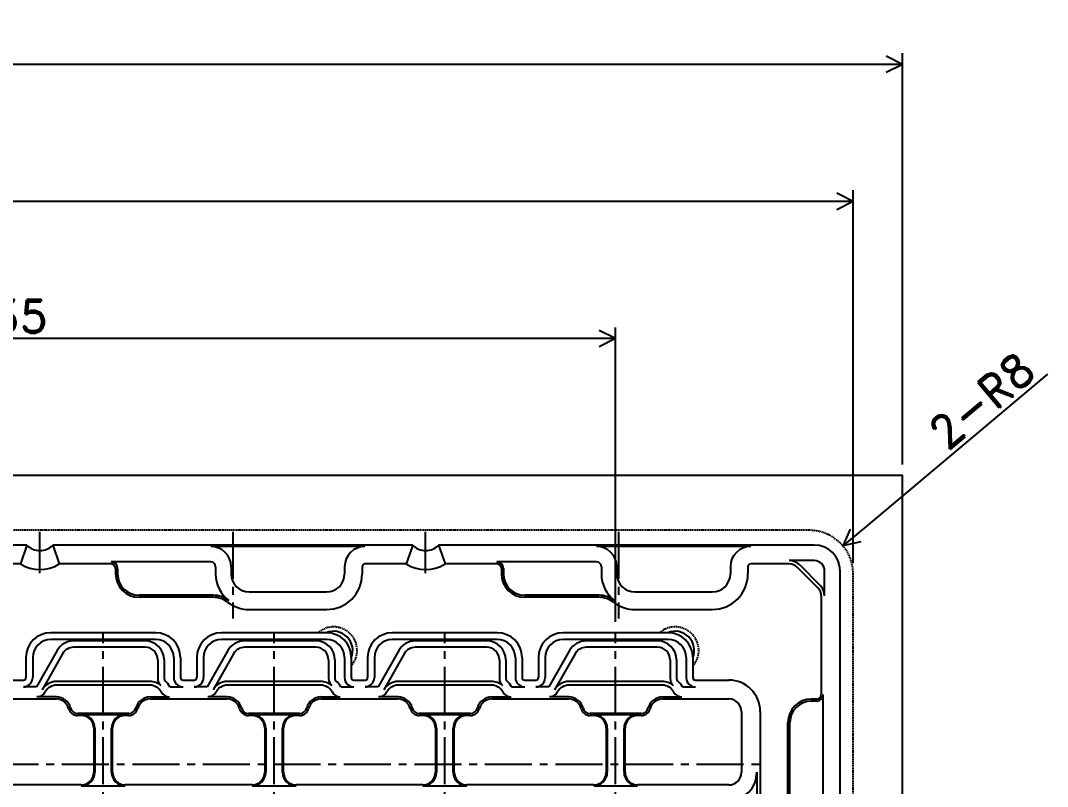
# Model space of a CAD drawing. Extents: x -775 to -24, y -299 to 215.
# Drawn here: x -468.4 to -281.1, y 75.8 to 215.4 of the extents above; entities that cross this region are included whole.
import ezdxf

# ---------------------------------------------------------------- set-up
doc = ezdxf.new("R2010")
doc.units = 0
doc.header["$LTSCALE"] = 0.45
doc.header["$MEASUREMENT"] = 0
doc.linetypes.add('CENTER2', pattern=[28.575, 19.05, -3.175, 3.175, -3.175])
doc.linetypes.add('HIDDENX2', pattern=[0.75, 0.5, -0.25])
doc.layers.get('0').update_dxf_attribs({"linetype": 'CONTINUOUS'})
doc.layers.get('DEFPOINTS').update_dxf_attribs({"linetype": 'CONTINUOUS'})
for name, color, linetype in [('CENTER', 243, 'CENTER2'), ('DETAIL', 6, 'CONTINUOUS'), ('DIMENSION', 3, 'CONTINUOUS'), ('HIDDEN', 5, 'HIDDENX2'), ('LINE', 7, 'CONTINUOUS'), ('LINE1', 30, 'CONTINUOUS'), ('LINE2', 110, 'CONTINUOUS'), ('LINE3', 230, 'CONTINUOUS'), ('LINE6', 60, 'CONTINUOUS'), ('LINE9', 140, 'CONTINUOUS'), ('SECTION', 31, 'CONTINUOUS'), ('TEXT', 4, 'CONTINUOUS')]:
    doc.layers.add(name, color=color, linetype=linetype)
doc.styles.add('ROMAND', font='romand.shx', dxfattribs={"height": 6})
doc.dimstyles.get("Standard").update_dxf_attribs({"dimtxt": 0.18, "dimasz": 0.18, "dimexe": 0.18, "dimexo": 0.0625, "dimgap": 0.09, "dimtad": 0, "dimtih": 1, "dimtoh": 1, "dimdec": 4, "dimzin": 0, "dimdsep": 46, "dimtxsty": 'STANDARD', "dimcen": 0.09, "dimadec": 0, "dimazin": 0, "dimtfac": 1, "dimtdec": 4, "dimtofl": 0, "dimtmove": 0, "dimatfit": 3, "dimfxl": 1, "dimtolj": 1, "dimtzin": 0, "dimarcsym": 0})

# ---------------------------------------------------------------- blocks, each defined once
blk = doc.blocks.new('ARROWHEAD')
for p in [(-1, 0), (-0.5, 0.25), (-0.5, -0.25)]:
    blk.add_line(p, (0, 0))
blk = doc.blocks.new('*D7')
at = {"layer": 'DEFPOINTS', "color": 0, "transparency": 16777216}
for p in [(-307.5, 207.5), (-692.5, 132.5), (-307.5, 132.5)]:
    blk.add_point(p, dxfattribs=at)
at = {"layer": 'DIMENSION', "color": 0, "lineweight": -2, "transparency": 16777216}
for p, q in [((-692.5, 134.5), (-692.5, 209.5)), ((-307.5, 134.5), (-307.5, 209.5)), ((-686.5, 207.5), (-313.5, 207.5))]:
    blk.add_line(p, q, dxfattribs=at)
at = {"layer": 'DIMENSION', "color": 0, "lineweight": -2, "transparency": 16777216, "xscale": 6, "yscale": 6, "zscale": 6, "rotation": 180}
blk.add_blockref('ARROWHEAD', (-692.5, 207.5), dxfattribs=at)
at = {"layer": 'DIMENSION', "color": 0, "lineweight": -2, "transparency": 16777216, "xscale": 6, "yscale": 6, "zscale": 6}
blk.add_blockref('ARROWHEAD', (-307.5, 207.5), dxfattribs=at)
at = {"layer": 'DIMENSION', "color": 0, "transparency": 16777216, "insert": (-500, 211.5), "char_height": 6, "attachment_point": 5, "style": 'ROMAND'}
blk.add_mtext('\\A1;385', dxfattribs=at)
blk = doc.blocks.new('*D8')
at = {"layer": 'DEFPOINTS', "color": 0, "transparency": 16777216}
for p in [(-359.83, 157.5), (-640.17, 103.83), (-359.83, 103.83)]:
    blk.add_point(p, dxfattribs=at)
at = {"layer": 'DIMENSION', "color": 0, "lineweight": -2, "transparency": 16777216}
for p, q in [((-640.17, 105.83), (-640.17, 159.5)), ((-359.83, 105.83), (-359.83, 159.5)), ((-634.17, 157.5), (-365.83, 157.5))]:
    blk.add_line(p, q, dxfattribs=at)
at = {"layer": 'DIMENSION', "color": 0, "lineweight": -2, "transparency": 16777216, "xscale": 6, "yscale": 6, "zscale": 6, "rotation": 180}
blk.add_blockref('ARROWHEAD', (-640.17, 157.5), dxfattribs=at)
at = {"layer": 'DIMENSION', "color": 0, "lineweight": -2, "transparency": 16777216, "xscale": 6, "yscale": 6, "zscale": 6}
blk.add_blockref('ARROWHEAD', (-359.83, 157.5), dxfattribs=at)
at = {"layer": 'DIMENSION', "color": 0, "transparency": 16777216, "insert": (-500, 161.5), "char_height": 6, "attachment_point": 5, "style": 'ROMAND'}
blk.add_mtext('\\A1;P31.15x9=280.35', dxfattribs=at)
blk = doc.blocks.new('*D14')
at = {"layer": 'DEFPOINTS', "color": 0, "transparency": 16777216}
for p in [(-316.5, 182.5), (-316.5, 114.5), (-683.5, 110.5)]:
    blk.add_point(p, dxfattribs=at)
at = {"layer": 'DIMENSION', "color": 0, "lineweight": -2, "transparency": 16777216}
for p, q in [((-683.5, 112.5), (-683.5, 184.5)), ((-316.5, 116.5), (-316.5, 184.5)), ((-677.5, 182.5), (-322.5, 182.5))]:
    blk.add_line(p, q, dxfattribs=at)
at = {"layer": 'DIMENSION', "color": 0, "lineweight": -2, "transparency": 16777216, "xscale": 6, "yscale": 6, "zscale": 6, "rotation": 180}
blk.add_blockref('ARROWHEAD', (-683.5, 182.5), dxfattribs=at)
at = {"layer": 'DIMENSION', "color": 0, "lineweight": -2, "transparency": 16777216, "xscale": 6, "yscale": 6, "zscale": 6}
blk.add_blockref('ARROWHEAD', (-316.5, 182.5), dxfattribs=at)
at = {"layer": 'DIMENSION', "color": 0, "transparency": 16777216, "insert": (-500, 186.5), "char_height": 6, "attachment_point": 5, "style": 'ROMAND'}
blk.add_mtext('\\A1;CUTLINE 367', dxfattribs=at)
blk = doc.blocks.new('*D15')
at = {"layer": 'DEFPOINTS', "color": 0, "transparency": 16777216}
for p in [(-318.37, 119.64), (-324.5, 114.5)]:
    blk.add_point(p, dxfattribs=at)
at = {"layer": 'DIMENSION', "color": 0, "lineweight": -2, "transparency": 16777216}
blk.add_line((-281.08, 150.95), (-313.78, 123.5), dxfattribs=at)
at = {"layer": 'DIMENSION', "color": 0, "lineweight": -2, "transparency": 16777216, "xscale": 6, "yscale": 6, "zscale": 6, "rotation": 220.0111931910654}
blk.add_blockref('ARROWHEAD', (-318.37, 119.64), dxfattribs=at)
at = {"layer": 'DIMENSION', "color": 0, "transparency": 16777216, "insert": (-293.06, 146.12), "char_height": 6, "attachment_point": 5, "rotation": 40.0112, "style": 'ROMAND'}
blk.add_mtext('\\A1;2-R8', dxfattribs=at)

msp = doc.modelspace()

# ---------------------------------------------------------------- linework, layer by layer
at = {"layer": 'CENTER'}
for p, q in [((-464.825, 114.65638), (-464.825, 122.195)), ((-429.65, 122.195), (-429.65, 106.44006)), ((-394.475, 114.65638), (-394.475, 122.195)), ((-359.3, 122.195), (-359.3, 106.44006)), ((-453.275, -103.82785), (-453.275, 103.82785)), ((-422.125, -103.82785), (-422.125, 103.82785)), ((-390.975, -103.82785), (-390.975, 103.82785)), ((-359.825, -103.82785), (-359.825, 103.82785)), ((-666.54797, 79.89), (-333.45203, 79.89))]:
    msp.add_line(p, q, dxfattribs=at)
at = {"layer": 'DETAIL'}
for p, q in [((-405.55, 119.55443), (-433.65, 119.55443)), ((-335.2, 119.55443), (-363.3, 119.55443)), ((-429.95, 115.85443), (-429.95, 114.555)), ((-409.25, 115.85443), (-409.25, 114.555)), ((-359.6, 115.85443), (-359.6, 114.555)), ((-338.9, 115.85443), (-338.9, 114.555)), ((-426.65, 111.255), (-412.55, 111.255)), ((-356.3, 111.255), (-342.2, 111.255))]:
    msp.add_line(p, q, dxfattribs=at)
for centre, radius, start, end in [((-433.65, 115.85443), 3.7, 0, 90), ((-405.55, 115.85443), 3.7, 90, 180), ((-363.3, 115.85443), 3.7, 0, 90), ((-335.2, 115.85443), 3.7, 90, 180), ((-426.65, 114.555), 3.3, 180, 270), ((-412.55, 114.555), 3.3, 270, 0), ((-356.3, 114.555), 3.3, 180, 270), ((-342.2, 114.555), 3.3, 270, 0), ((-411.27252, 100.59248), 3.5, 337.5764905, 112.4235095), ((-348.97252, 100.59248), 3.5, 337.5764905, 112.4235095)]:
    msp.add_arc(centre, radius, start, end, dxfattribs=at)
at = {"layer": 'HIDDEN'}
msp.add_lwpolyline([(-671.5, -122.5), (-324.5, -122.5, 0.414213562), (-316.5, -114.5), (-316.5, 114.5, 0.414213562), (-324.5, 122.5), (-671.5, 122.5), (-683.5, 110.5), (-683.5, -110.5)], format="xyb", close=True, dxfattribs=at)
for centre in [(-411.27252, 100.59248), (-348.97252, 100.59248)]:
    msp.add_arc(centre, 4.3, 318.7995848, 131.2004152, dxfattribs=at)
at = {"layer": 'LINE'}
for p, q in [((-467.19143, 119.8), (-468.35713, 116.36203)), ((-462.45857, 119.8), (-461.29287, 116.36203)), ((-396.84143, 119.8), (-398.00713, 116.36203)), ((-392.10857, 119.8), (-390.94287, 116.36203)), ((-475.885, 91.745), (-461.815, 91.745)), ((-444.735, 91.745), (-430.665, 91.745)), ((-413.585, 91.745), (-399.515, 91.745)), ((-382.435, 91.745), (-368.365, 91.745)), ((-351.285, 91.745), (-339.19, 91.745)), ((-457.285, 88.735), (-457.93945, 88.735)), ((-448.61055, 88.735), (-449.265, 88.735)), ((-426.135, 88.735), (-426.78945, 88.735)), ((-417.46055, 88.735), (-418.115, 88.735)), ((-394.985, 88.735), (-395.63945, 88.735)), ((-386.31055, 88.735), (-386.965, 88.735)), ((-363.835, 88.735), (-364.48945, 88.735)), ((-355.16055, 88.735), (-355.815, 88.735)), ((-336.89, 89.445), (-336.89, 78.375)), ((-454.985, 86.435), (-454.985, 78.375)), ((-451.565, 78.375), (-451.565, 86.435)), ((-423.835, 86.435), (-423.835, 78.375)), ((-420.415, 78.375), (-420.415, 86.435)), ((-392.685, 86.435), (-392.685, 78.375)), ((-389.265, 78.375), (-389.265, 86.435)), ((-361.535, 86.435), (-361.535, 78.375)), ((-358.115, 78.375), (-358.115, 86.435)), ((-457.285, 76.075), (-480.415, 76.075)), ((-426.135, 76.075), (-449.265, 76.075)), ((-394.985, 76.075), (-418.115, 76.075)), ((-363.835, 76.075), (-386.965, 76.075)), ((-339.19, 76.075), (-355.815, 76.075))]:
    msp.add_line(p, q, dxfattribs=at)
msp.add_lwpolyline([(-692.5, -132.5), (-307.5, -132.5), (-307.5, 132.5), (-692.5, 132.5)], close=True, dxfattribs=at)
for points in [[(-467.19143, 119.8), (-532.80857, 119.8)], [(-396.84143, 119.8), (-462.45857, 119.8)], [(-323.595, 119.8), (-392.10857, 119.8)]]:
    msp.add_lwpolyline(points, dxfattribs=at)
msp.add_lwpolyline([(-318.895, 37.54143), (-318.895, 115.1, 0.414213562), (-323.595, 119.8)], format="xyb", dxfattribs=at)
for centre, radius, start, end in [((-464.825, 122.1), 3.3, 224.1843852, 315.8156148), ((-394.475, 122.1), 3.3, 224.1843852, 315.8156148), ((-461.815, 89.445), 2.3, 14.3296242, 90), ((-457.93945, 90.435), 1.7, 194.3296242, 270), ((-448.61055, 90.435), 1.7, 270, 345.6703758), ((-444.735, 89.445), 2.3, 90, 165.6703758), ((-430.665, 89.445), 2.3, 14.3296242, 90), ((-426.78945, 90.435), 1.7, 194.3296242, 270), ((-417.46055, 90.435), 1.7, 270, 345.6703758), ((-413.585, 89.445), 2.3, 90, 165.6703758), ((-399.515, 89.445), 2.3, 14.3296242, 90), ((-395.63945, 90.435), 1.7, 194.3296242, 270), ((-386.31055, 90.435), 1.7, 270, 345.6703758), ((-382.435, 89.445), 2.3, 90, 165.6703758), ((-368.365, 89.445), 2.3, 14.3296242, 90), ((-364.48945, 90.435), 1.7, 194.3296242, 270), ((-355.16055, 90.435), 1.7, 270, 345.6703758), ((-351.285, 89.445), 2.3, 90, 165.6703758), ((-339.19, 89.445), 2.3, 0, 90), ((-457.285, 86.435), 2.3, 0, 90), ((-449.265, 86.435), 2.3, 90, 180), ((-426.135, 86.435), 2.3, 0, 90), ((-418.115, 86.435), 2.3, 90, 180), ((-394.985, 86.435), 2.3, 0, 90), ((-386.965, 86.435), 2.3, 90, 180), ((-363.835, 86.435), 2.3, 0, 90), ((-355.815, 86.435), 2.3, 90, 180), ((-457.285, 78.375), 2.3, 270, 0), ((-449.265, 78.375), 2.3, 180, 270), ((-426.135, 78.375), 2.3, 270, 0), ((-418.115, 78.375), 2.3, 180, 270), ((-394.985, 78.375), 2.3, 270, 0), ((-386.965, 78.375), 2.3, 180, 270), ((-363.835, 78.375), 2.3, 270, 0), ((-355.815, 78.375), 2.3, 180, 270), ((-339.19, 78.375), 2.3, 270, 0)]:
    msp.add_arc(centre, radius, start, end, dxfattribs=at)
at = {"layer": 'LINE1'}
for p, q in [((-445.635, 101.17), (-458.67967, 101.17)), ((-414.485, 101.17), (-427.52967, 101.17)), ((-383.335, 101.17), (-396.37967, 101.17)), ((-352.185, 101.17), (-365.22967, 101.17)), ((-460.68127, 100.00298), (-464.40429, 93.42563)), ((-429.53127, 100.00298), (-433.25429, 93.42563)), ((-398.38127, 100.00298), (-402.10429, 93.42563)), ((-367.23127, 100.00298), (-370.95429, 93.42563)), ((-443.335, 98.87), (-443.335, 95.4598)), ((-412.185, 98.87), (-412.185, 95.4598)), ((-381.035, 98.87), (-381.035, 95.4598)), ((-349.885, 98.87), (-349.885, 95.4598)), ((-444.735, 94.93532), (-461.815, 94.93532)), ((-413.585, 94.93532), (-430.665, 94.93532)), ((-382.435, 94.93532), (-399.515, 94.93532)), ((-351.285, 94.93532), (-368.365, 94.93532))]:
    msp.add_line(p, q, dxfattribs=at)
for centre, radius, start, end in [((-458.67967, 98.87), 2.3, 90, 150.4885014), ((-445.635, 98.87), 2.3, 0, 90), ((-427.52967, 98.87), 2.3, 90, 150.4885014), ((-414.485, 98.87), 2.3, 0, 90), ((-396.37967, 98.87), 2.3, 90, 150.4885014), ((-383.335, 98.87), 2.3, 0, 90), ((-365.22967, 98.87), 2.3, 90, 150.4885014), ((-352.185, 98.87), 2.3, 0, 90), ((-461.815, 91.96), 2.97532, 90, 150.4885014), ((-444.735, 91.96), 2.97532, 48.4665706, 90), ((-441.635, 95.4598), 1.7, 180, 228.4665706), ((-430.665, 91.96), 2.97532, 90, 150.4885014), ((-413.585, 91.96), 2.97532, 48.4665706, 90), ((-410.485, 95.4598), 1.7, 180, 228.4665706), ((-399.515, 91.96), 2.97532, 90, 150.4885014), ((-382.435, 91.96), 2.97532, 48.4665706, 90), ((-379.335, 95.4598), 1.7, 180, 228.4665706), ((-368.365, 91.96), 2.97532, 90, 150.4885014), ((-351.285, 91.96), 2.97532, 48.4665706, 90), ((-348.185, 95.4598), 1.7, 180, 228.4665706)]:
    msp.add_arc(centre, radius, start, end, dxfattribs=at)
at = {"layer": 'LINE2'}
for p, q in [((-443.715, 102.6), (-462.835, 102.6)), ((-445.635, 102.33645), (-458.67967, 102.33645)), ((-412.565, 102.6), (-431.685, 102.6)), ((-414.485, 102.33645), (-427.52967, 102.33645)), ((-381.415, 102.6), (-400.535, 102.6)), ((-383.335, 102.33645), (-396.37967, 102.33645)), ((-350.265, 102.6), (-369.385, 102.6)), ((-352.185, 102.33645), (-365.22967, 102.33645)), ((-466.135, 99.3), (-466.135, 95.65512)), ((-461.69638, 100.57757), (-465.44493, 93.95512)), ((-440.415, 99.3), (-440.415, 95.65512)), ((-434.985, 99.3), (-434.985, 95.65512)), ((-430.54638, 100.57757), (-434.29493, 93.95512)), ((-409.265, 99.3), (-409.265, 95.65512)), ((-403.835, 99.3), (-403.835, 95.65512)), ((-399.39638, 100.57757), (-403.14493, 93.95512)), ((-378.115, 99.3), (-378.115, 95.65512)), ((-372.685, 99.3), (-372.685, 95.65512)), ((-368.24638, 100.57757), (-371.99493, 93.95512)), ((-346.965, 99.3), (-346.965, 95.65512)), ((-442.16855, 98.87), (-442.16855, 95.4598)), ((-411.01855, 98.87), (-411.01855, 95.4598)), ((-379.86855, 98.87), (-379.86855, 95.4598)), ((-348.71855, 98.87), (-348.71855, 95.4598)), ((-465.44493, 93.95512), (-467.835, 93.95512)), ((-441.10544, 93.95512), (-438.715, 93.95512)), ((-434.29493, 93.95512), (-436.685, 93.95512)), ((-409.95544, 93.95512), (-407.565, 93.95512)), ((-403.14493, 93.95512), (-405.535, 93.95512)), ((-378.80544, 93.95512), (-376.415, 93.95512)), ((-371.99493, 93.95512), (-374.385, 93.95512)), ((-347.65544, 93.95512), (-345.265, 93.95512))]:
    msp.add_line(p, q, dxfattribs=at)
for centre, radius, start, end in [((-462.835, 99.3), 3.3, 90, 180), ((-458.67967, 98.87), 3.46645, 90, 150.4885014), ((-445.635, 98.87), 3.46645, 0, 90), ((-443.715, 99.3), 3.3, 0, 90), ((-431.685, 99.3), 3.3, 90, 180), ((-427.52967, 98.87), 3.46645, 90, 150.4885014), ((-414.485, 98.87), 3.46645, 0, 90), ((-412.565, 99.3), 3.3, 0, 90), ((-400.535, 99.3), 3.3, 90, 180), ((-396.37967, 98.87), 3.46645, 90, 150.4885014), ((-383.335, 98.87), 3.46645, 0, 90), ((-381.415, 99.3), 3.3, 0, 90), ((-369.385, 99.3), 3.3, 90, 180), ((-365.22967, 98.87), 3.46645, 90, 150.4885014), ((-352.185, 98.87), 3.46645, 0, 90), ((-350.265, 99.3), 3.3, 0, 90), ((-467.835, 95.65512), 1.7, 270, 0), ((-438.715, 95.65512), 1.7, 180, 270), ((-436.685, 95.65512), 1.7, 270, 0), ((-407.565, 95.65512), 1.7, 180, 270), ((-405.535, 95.65512), 1.7, 270, 0), ((-376.415, 95.65512), 1.7, 180, 270), ((-374.385, 95.65512), 1.7, 270, 0), ((-345.265, 95.65512), 1.7, 180, 270), ((-441.635, 95.4598), 0.53355, 180, 228.4665706), ((-444.735, 91.96), 4.14177, 28.7969998, 48.4665706), ((-410.485, 95.4598), 0.53355, 180, 228.4665706), ((-413.585, 91.96), 4.14177, 28.7969998, 48.4665706), ((-379.335, 95.4598), 0.53355, 180, 228.4665706), ((-382.435, 91.96), 4.14177, 28.7969998, 48.4665706), ((-348.185, 95.4598), 0.53355, 180, 228.4665706), ((-351.285, 91.96), 4.14177, 28.7969998, 48.4665706)]:
    msp.add_arc(centre, radius, start, end, dxfattribs=at)
at = {"layer": 'LINE3'}
for p, q in [((-444.735, 94.26), (-461.815, 94.26)), ((-413.585, 94.26), (-430.665, 94.26)), ((-382.435, 94.26), (-399.515, 94.26)), ((-351.285, 94.26), (-368.365, 94.26)), ((-461.815, 92.11335), (-465.35973, 92.11335)), ((-444.735, 92.11335), (-441.19027, 92.11335)), ((-430.665, 92.11335), (-434.20973, 92.11335)), ((-413.585, 92.11335), (-410.04027, 92.11335)), ((-399.515, 92.11335), (-403.05973, 92.11335)), ((-382.435, 92.11335), (-378.89027, 92.11335)), ((-368.365, 92.11335), (-371.90973, 92.11335)), ((-351.285, 92.11335), (-347.74027, 92.11335)), ((-448.61055, 89.10335), (-457.93945, 89.10335)), ((-417.46055, 89.10335), (-426.78945, 89.10335)), ((-386.31055, 89.10335), (-395.63945, 89.10335)), ((-355.16055, 89.10335), (-364.48945, 89.10335))]:
    msp.add_line(p, q, dxfattribs=at)
for centre, radius, start, end in [((-461.815, 91.96), 2.3, 90, 152.3972596), ((-444.735, 91.96), 2.3, 27.6027404, 90), ((-430.665, 91.96), 2.3, 90, 152.3972596), ((-413.585, 91.96), 2.3, 27.6027404, 90), ((-399.515, 91.96), 2.3, 90, 152.3972596), ((-382.435, 91.96), 2.3, 27.6027404, 90), ((-368.365, 91.96), 2.3, 90, 152.3972596), ((-351.285, 91.96), 2.3, 27.6027404, 90), ((-465.35973, 93.81335), 1.7, 270, 332.3972596), ((-461.815, 89.445), 2.66835, 14.3296242, 90), ((-444.735, 89.445), 2.66835, 90, 165.6703758), ((-441.19027, 93.81335), 1.7, 207.6027404, 270), ((-434.20973, 93.81335), 1.7, 270, 332.3972596), ((-430.665, 89.445), 2.66835, 14.3296242, 90), ((-413.585, 89.445), 2.66835, 90, 165.6703758), ((-410.04027, 93.81335), 1.7, 207.6027404, 270), ((-403.05973, 93.81335), 1.7, 270, 332.3972596), ((-399.515, 89.445), 2.66835, 14.3296242, 90), ((-382.435, 89.445), 2.66835, 90, 165.6703758), ((-378.89027, 93.81335), 1.7, 207.6027404, 270), ((-371.90973, 93.81335), 1.7, 270, 332.3972596), ((-368.365, 89.445), 2.66835, 14.3296242, 90), ((-351.285, 89.445), 2.66835, 90, 165.6703758), ((-347.74027, 93.81335), 1.7, 207.6027404, 270), ((-457.93945, 90.435), 1.33165, 194.3296242, 270), ((-448.61055, 90.435), 1.33165, 270, 345.6703758), ((-426.78945, 90.435), 1.33165, 194.3296242, 270), ((-417.46055, 90.435), 1.33165, 270, 345.6703758), ((-395.63945, 90.435), 1.33165, 194.3296242, 270), ((-386.31055, 90.435), 1.33165, 270, 345.6703758), ((-364.48945, 90.435), 1.33165, 194.3296242, 270), ((-355.16055, 90.435), 1.33165, 270, 345.6703758)]:
    msp.add_arc(centre, radius, start, end, dxfattribs=at)
at = {"layer": 'LINE6'}
for p, q in [((-457.285, 88.91918), (-449.265, 88.91918)), ((-426.135, 88.91918), (-418.115, 88.91918)), ((-394.985, 88.91918), (-386.965, 88.91918)), ((-363.835, 88.91918), (-355.815, 88.91918)), ((-454.80082, 86.435), (-454.80082, 78.375)), ((-451.74918, 78.375), (-451.74918, 86.435)), ((-423.65082, 86.435), (-423.65082, 78.375)), ((-420.59918, 78.375), (-420.59918, 86.435)), ((-392.50082, 86.435), (-392.50082, 78.375)), ((-389.44918, 78.375), (-389.44918, 86.435)), ((-361.35082, 86.435), (-361.35082, 78.375)), ((-358.29918, 78.375), (-358.29918, 86.435)), ((-457.285, 75.89082), (-449.265, 75.89082)), ((-426.135, 75.89082), (-418.115, 75.89082)), ((-394.985, 75.89082), (-386.965, 75.89082)), ((-363.835, 75.89082), (-355.815, 75.89082))]:
    msp.add_line(p, q, dxfattribs=at)
for centre, start, end in [((-457.285, 86.435), 0, 90), ((-449.265, 86.435), 90, 180), ((-426.135, 86.435), 0, 90), ((-418.115, 86.435), 90, 180), ((-394.985, 86.435), 0, 90), ((-386.965, 86.435), 90, 180), ((-363.835, 86.435), 0, 90), ((-355.815, 86.435), 90, 180), ((-457.285, 78.375), 270, 0), ((-449.265, 78.375), 180, 270), ((-426.135, 78.375), 270, 0), ((-418.115, 78.375), 180, 270), ((-394.985, 78.375), 270, 0), ((-386.965, 78.375), 180, 270), ((-363.835, 78.375), 270, 0), ((-355.815, 78.375), 180, 270)]:
    msp.add_arc(centre, 2.48418, start, end, dxfattribs=at)
at = {"layer": 'LINE9'}
for p, q in [((-433.65, 116.73039), (-451.85, 116.73039)), ((-363.3, 116.73039), (-381.5, 116.73039)), ((-450.65, 115.53039), (-450.65, 114.555)), ((-432.77404, 115.85443), (-432.77404, 114.555)), ((-380.3, 115.53039), (-380.3, 114.555)), ((-362.42404, 115.85443), (-362.42404, 114.555)), ((-433.22267, 110.655), (-446.75, 110.655)), ((-362.87267, 110.655), (-376.4, 110.655)), ((-321.96461, 74.35), (-321.96461, 92.55)), ((-323.16461, 91.35), (-324.14, 91.35)), ((-328.04, 73.92267), (-328.04, 87.45))]:
    msp.add_line(p, q, dxfattribs=at)
for centre, radius, start, end in [((-451.85, 115.53039), 1.2, 0, 90), ((-433.65, 115.85443), 0.87596, 0, 90), ((-381.5, 115.53039), 1.2, 0, 90), ((-363.3, 115.85443), 0.87596, 0, 90), ((-446.75, 114.555), 3.9, 180, 270), ((-426.65, 114.555), 6.12404, 180, 232.610638), ((-376.4, 114.555), 3.9, 180, 270), ((-356.3, 114.555), 6.12404, 180, 232.610638), ((-433.22267, 105.955), 4.7, 52.610638, 90), ((-362.87267, 105.955), 4.7, 52.610638, 90), ((-323.16461, 92.55), 1.2, 270, 0), ((-324.14, 87.45), 3.9, 90, 180)]:
    msp.add_arc(centre, radius, start, end, dxfattribs=at)
at = {"layer": 'SECTION'}
for p, q in [((-451.01835, 115.53039), (-451.01835, 114.555)), ((-406.0576, 115.85443), (-406.0576, 114.555)), ((-380.66835, 115.53039), (-380.66835, 114.555)), ((-335.7076, 115.85443), (-335.7076, 114.555)), ((-326.69676, 115.75103), (-322.94397, 111.99824)), ((-322.33297, 110.52316), (-322.33297, 92.55)), ((-433.22267, 110.28665), (-446.75, 110.28665)), ((-362.87267, 110.28665), (-376.4, 110.28665)), ((-426.65, 108.0626), (-412.55, 108.0626)), ((-356.3, 108.0626), (-342.2, 108.0626)), ((-443.715, 103.82785), (-462.835, 103.82785)), ((-412.565, 103.82785), (-431.685, 103.82785)), ((-381.415, 103.82785), (-400.535, 103.82785)), ((-350.265, 103.82785), (-369.385, 103.82785)), ((-467.36285, 99.3), (-467.36285, 95.65512)), ((-439.18715, 99.3), (-439.18715, 95.65512)), ((-436.21285, 99.3), (-436.21285, 95.65512)), ((-408.03715, 99.3), (-408.03715, 95.65512)), ((-405.06285, 99.3), (-405.06285, 95.65512)), ((-376.88715, 99.3), (-376.88715, 95.65512)), ((-373.91285, 99.3), (-373.91285, 95.65512)), ((-345.73715, 99.3), (-345.73715, 95.65512)), ((-469.865, 95.18297), (-467.835, 95.18297)), ((-438.715, 95.18297), (-436.685, 95.18297)), ((-407.565, 95.18297), (-405.535, 95.18297)), ((-376.415, 95.18297), (-374.385, 95.18297)), ((-345.265, 95.18297), (-339.19, 95.18297)), ((-323.16461, 91.71835), (-324.14, 91.71835)), ((-333.45203, 89.445), (-333.45203, 72.63)), ((-328.40835, 73.92267), (-328.40835, 87.45))]:
    msp.add_line(p, q, dxfattribs=at)
for points in [[(-468.35713, 116.36203), (-477.8, 116.36203)], [(-451.85, 116.36203), (-461.29287, 116.36203)], [(-398.00713, 116.36203), (-405.55, 116.36203)], [(-381.5, 116.36203), (-390.94287, 116.36203)], [(-328.17184, 116.36203), (-335.2, 116.36203)]]:
    msp.add_lwpolyline(points, dxfattribs=at)
for centre, radius, start, end in [((-464.825, 122.1), 6.73797, 238.3847345, 301.6152655), ((-451.85, 115.53039), 0.83165, 0, 90), ((-405.55, 115.85443), 0.5076, 90, 180), ((-394.475, 122.1), 6.73797, 238.3847345, 301.6152655), ((-381.5, 115.53039), 0.83165, 0, 90), ((-335.2, 115.85443), 0.5076, 90, 180), ((-328.17184, 114.27596), 2.08608, 45, 90), ((-446.75, 114.555), 4.26835, 180, 270), ((-412.55, 114.555), 6.4924, 270, 0), ((-376.4, 114.555), 4.26835, 180, 270), ((-342.2, 114.555), 6.4924, 270, 0), ((-324.41904, 110.52316), 2.08608, 360, 45), ((-433.22267, 105.955), 4.33165, 52.610638, 90), ((-426.65, 114.555), 6.4924, 232.610638, 270), ((-362.87267, 105.955), 4.33165, 52.610638, 90), ((-356.3, 114.555), 6.4924, 232.610638, 270), ((-462.835, 99.3), 4.52785, 90, 180), ((-443.715, 99.3), 4.52785, 0, 90), ((-431.685, 99.3), 4.52785, 90, 180), ((-412.565, 99.3), 4.52785, 0, 90), ((-400.535, 99.3), 4.52785, 90, 180), ((-381.415, 99.3), 4.52785, 0, 90), ((-369.385, 99.3), 4.52785, 90, 180), ((-350.265, 99.3), 4.52785, 0, 90), ((-467.835, 95.65512), 0.47215, 270, 0), ((-438.715, 95.65512), 0.47215, 180, 270), ((-436.685, 95.65512), 0.47215, 270, 0), ((-407.565, 95.65512), 0.47215, 180, 270), ((-405.535, 95.65512), 0.47215, 270, 0), ((-376.415, 95.65512), 0.47215, 180, 270), ((-374.385, 95.65512), 0.47215, 270, 0), ((-345.265, 95.65512), 0.47215, 180, 270), ((-339.19, 89.445), 5.73797, 0, 90), ((-323.16461, 92.55), 0.83165, 270, 0), ((-324.14, 87.45), 4.26835, 90, 180)]:
    msp.add_arc(centre, radius, start, end, dxfattribs=at)
at = {"layer": 'TEXT'}
for p, q in [((-323.595, 116.97596), (-328.17184, 116.97596)), ((-326.26265, 116.18514), (-322.50986, 112.43235)), ((-321.71904, 110.52316), (-321.71904, 115.1)), ((-334.06596, 78.375), (-334.06596, 72.63))]:
    msp.add_line(p, q, dxfattribs=at)
for centre, radius, start, end in [((-328.17184, 114.27596), 2.7, 45, 90), ((-323.595, 115.1), 1.87596, 0, 90), ((-324.41904, 110.52316), 2.7, 360, 45), ((-339.19, 78.375), 5.12404, 270, 0)]:
    msp.add_arc(centre, radius, start, end, dxfattribs=at)

# ---------------------------------------------------------------- dimensions: what is measured, and where the dimension line sits
at = {"layer": 'DIMENSION'}
dim = msp.add_linear_dim(base=(-307.5, 207.5), p1=(-692.5, 132.5), p2=(-307.5, 132.5), dimstyle='STANDARD', override={"dimtxt": 6, "dimasz": 6, "dimexe": 2, "dimexo": 2, "dimgap": 1, "dimtad": 1, "dimtih": 0, "dimtoh": 0, "dimzin": 8, "dimtxsty": 'ROMAND', "dimblk1": 'ARROWHEAD', "dimblk2": 'ARROWHEAD', "dimsah": 1, "dimcen": 0, "dimadec": 4}, dxfattribs=at)
dim.commit()
dim.dimension.update_dxf_attribs({"geometry": '*D7', "text_midpoint": (-500, 211.5)})
for base, p1, p2, text, picture, middle in [((-316.5, 182.5), (-683.5, 110.5), (-316.5, 114.5), 'CUTLINE <>', '*D14', (-500, 186.5)), ((-359.825, 157.5), (-640.175, 103.82785), (-359.825, 103.82785), 'P31.15x9=<>', '*D8', (-500, 161.5))]:
    dim = msp.add_linear_dim(base=base, p1=p1, p2=p2, text=text, dimstyle='STANDARD', override={"dimtxt": 6, "dimasz": 6, "dimexe": 2, "dimexo": 2, "dimgap": 1, "dimtad": 1, "dimtih": 0, "dimtoh": 0, "dimzin": 8, "dimtxsty": 'ROMAND', "dimblk1": 'ARROWHEAD', "dimblk2": 'ARROWHEAD', "dimsah": 1, "dimcen": 0, "dimadec": 4}, dxfattribs=at)
    dim.commit()
    dim.dimension.update_dxf_attribs({"geometry": picture, "text_midpoint": middle})
dim = msp.add_radius_dim(center=(-324.5, 114.5), mpoint=(-318.37265, 119.6435), text='2-<>', dimstyle='STANDARD', override={"dimtxt": 6, "dimasz": 6, "dimexe": 2, "dimexo": 2, "dimgap": 1, "dimtad": 1, "dimtih": 0, "dimtoh": 0, "dimzin": 8, "dimtxsty": 'ROMAND', "dimblk1": 'ARROWHEAD', "dimblk2": 'ARROWHEAD', "dimsah": 1, "dimcen": 0, "dimadec": 4}, dxfattribs=at)
dim.commit()
dim.dimension.update_dxf_attribs({"geometry": '*D15', "text_midpoint": (-290.48632, 143.05219), "dimtype": 164})

doc.saveas('drawing.dxf')
